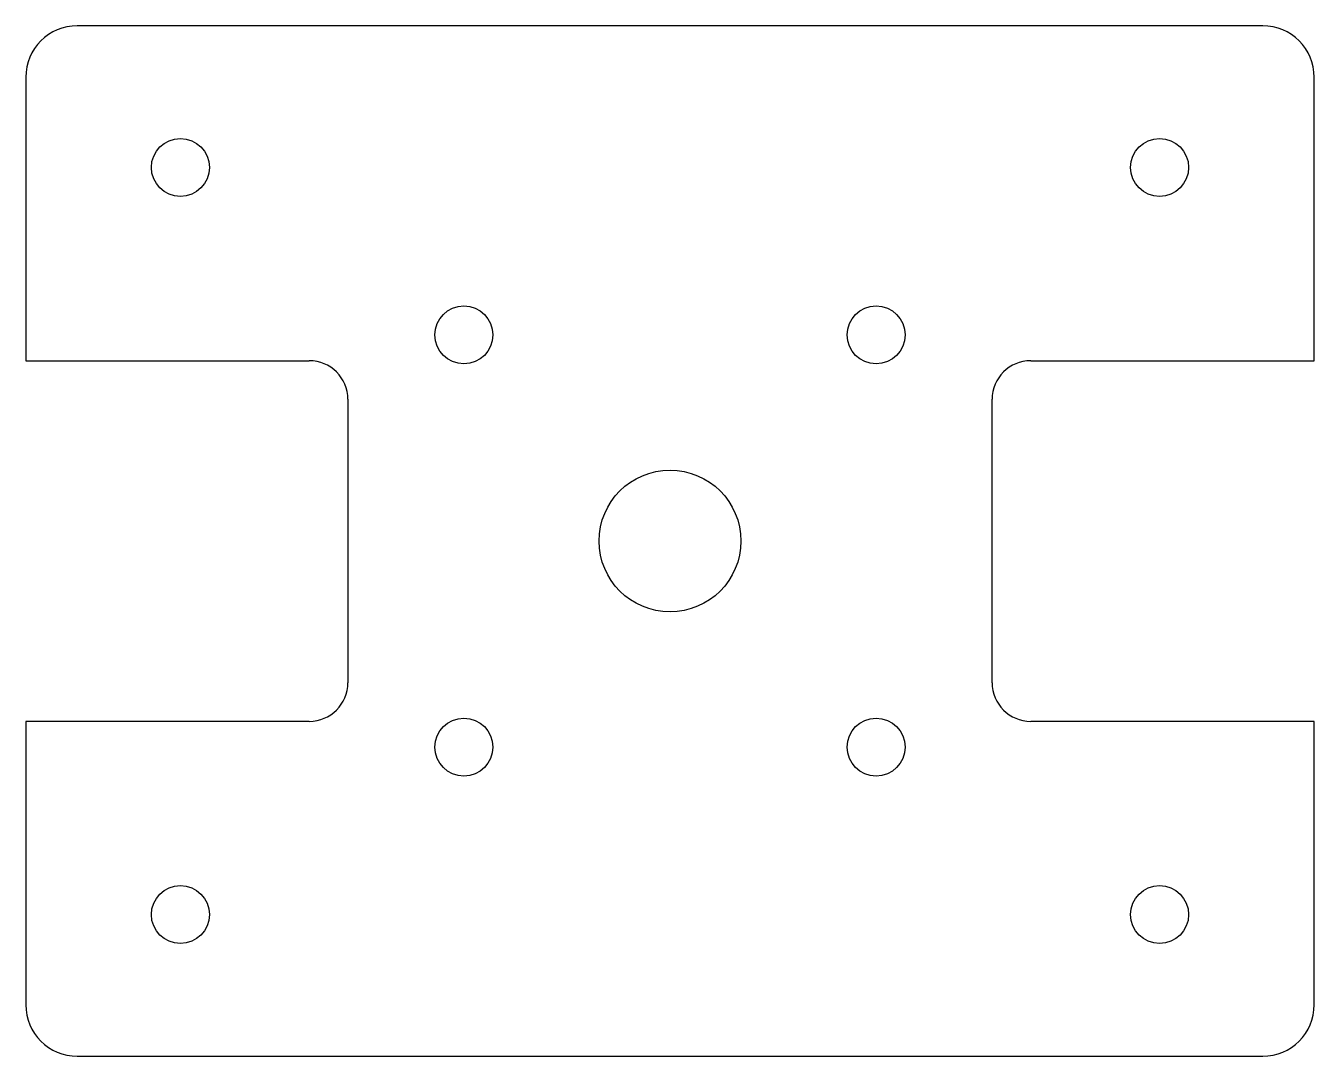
# Model space of a CAD drawing. Header units: millimetres. Extents: x -50 to 50, y -40 to 40.
import ezdxf

# ---------------------------------------------------------------- set-up
doc = ezdxf.new("R2010")
doc.units = ezdxf.units.MM

msp = doc.modelspace()

# ---------------------------------------------------------------- linework, layer by layer
for p, q in [((46, 40, 20), (-46, 40, 20)), ((-50, 36, 20), (-50, 14, 20)), ((50, 14, 20), (50, 36, 20)), ((-50, 14, 20), (-28, 14, 20)), ((28, 14, 20), (50, 14, 20)), ((-25, 11, 20), (-25, -11, 20)), ((25, -11, 20), (25, 11, 20)), ((-28, -14, 20), (-50, -14, 20)), ((-50, -14, 20), (-50, -36, 20)), ((50, -14, 20), (28, -14, 20)), ((50, -36, 20), (50, -14, 20)), ((-46, -40, 20), (46, -40, 20))]:
    msp.add_line(p, q)
for centre, radius in [((-38, 29, 20), 2.25), ((38, 29, 20), 2.25), ((-16, 16, 20), 2.25), ((16, 16, 20), 2.25), ((0, 0, 20), 5.5), ((-16, -16, 20), 2.25), ((16, -16, 20), 2.25), ((-38, -29, 20), 2.25), ((38, -29, 20), 2.25)]:
    msp.add_circle(centre, radius)
for centre, radius, start, end in [((-46, 36, 20), 4, 90, 180), ((46, 36, 20), 4, 0, 90), ((-28, 11, 20), 3, 0, 90), ((28, 11, 20), 3, 90, 180), ((-28, -11, 20), 3, -90, 0), ((28, -11, 20), 3, 180, 270), ((-46, -36, 20), 4, 180, 270), ((46, -36, 20), 4, -90, 0)]:
    msp.add_arc(centre, radius, start, end)

doc.saveas('drawing.dxf')
